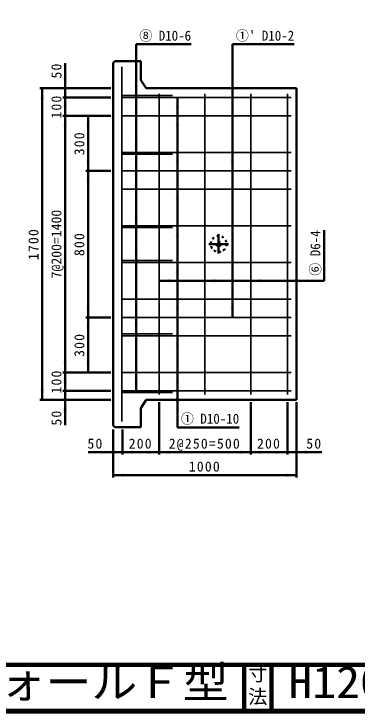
# Model space of a CAD drawing. Units: millimetres, scale not verified, with parts at other scales. Extents: x 100 to 4105, y 100 to 2870.
# Drawn here: x 2148 to 2896, y 100 to 1626 of the extents above; entities that cross this region are included whole.
import ezdxf
from ezdxf.enums import TextEntityAlignment as Align

# ---------------------------------------------------------------- set-up
doc = ezdxf.new("R2010")
doc.units = ezdxf.units.MM
doc.header["$LTSCALE"] = 5
doc.linetypes.add('USER2', pattern=[13.4, 10, -1.2, 1, -1.2])
doc.linetypes.add('USER3', pattern=[2.2, 1, -1.2])
doc.layers.add('V-nasSTD', color=7, linetype='Continuous', lineweight=50)
doc.styles.add('ＭＳ ゴシック', font='')
doc.styles.get('ＭＳ ゴシック').set_extended_font_data('MS Gothic')

msp = doc.modelspace()

# ---------------------------------------------------------------- hatches: boundary and pattern name
at = {"layer": 'V-nasSTD'}
for points in [[(2259.495, 1487.488), (2263.495, 1487.488), (2259.495, 1463.488), (2255.495, 1487.488)], [(2414.495, 1471.488), (2418.495, 1471.488), (2414.495, 1447.488), (2410.495, 1471.488)], [(2209.495, 1439.488), (2213.495, 1439.488), (2209.495, 1463.488), (2205.495, 1439.488)], [(2259.495, 1419.488), (2263.495, 1419.488), (2259.495, 1443.488), (2255.495, 1419.488)], [(2504.495, 1419.488), (2508.495, 1419.488), (2504.495, 1443.488), (2500.495, 1419.488)], [(2259.495, 1427.488), (2263.495, 1427.488), (2259.495, 1403.488), (2255.495, 1427.488)], [(2259.495, 1379.488), (2263.495, 1379.488), (2259.495, 1403.488), (2255.495, 1379.488)], [(2309.495, 1379.488), (2313.495, 1379.488), (2309.495, 1403.488), (2305.495, 1379.488)], [(2504.495, 1379.488), (2508.495, 1379.488), (2504.495, 1403.488), (2500.495, 1379.488)], [(2414.495, 1343.488), (2418.495, 1343.488), (2414.495, 1319.488), (2410.495, 1343.488)], [(2504.495, 1299.488), (2508.495, 1299.488), (2504.495, 1323.488), (2500.495, 1299.488)], [(2309.495, 1307.488), (2313.495, 1307.488), (2309.495, 1283.488), (2305.495, 1307.488)], [(2624.495, 1307.488), (2628.495, 1307.488), (2624.495, 1283.488), (2620.495, 1307.488)], [(2309.495, 1259.488), (2313.495, 1259.488), (2309.495, 1283.488), (2305.495, 1259.488)], [(2504.495, 1219.488), (2508.495, 1219.488), (2504.495, 1243.488), (2500.495, 1219.488)], [(2414.495, 1183.488), (2418.495, 1183.488), (2414.495, 1159.488), (2410.495, 1183.488)], [(2504.495, 1139.488), (2508.495, 1139.488), (2504.495, 1163.488), (2500.495, 1139.488)], [(2414.495, 1111.488), (2418.495, 1111.488), (2414.495, 1087.488), (2410.495, 1111.488)], [(2504.495, 1059.488), (2508.495, 1059.488), (2504.495, 1083.488), (2500.495, 1059.488)], [(2488.495, 1043.488), (2488.495, 1039.488), (2464.495, 1043.488), (2488.495, 1047.488)], [(2588.495, 1043.488), (2588.495, 1039.488), (2564.495, 1043.488), (2588.495, 1047.488)], [(2688.495, 1043.488), (2688.495, 1039.488), (2664.495, 1043.488), (2688.495, 1047.488)], [(2768.495, 1043.488), (2768.495, 1039.488), (2744.495, 1043.488), (2768.495, 1047.488)], [(2504.495, 979.488), (2508.495, 979.488), (2504.495, 1003.488), (2500.495, 979.488)], [(2309.495, 987.488), (2313.495, 987.488), (2309.495, 963.488), (2305.495, 987.488)], [(2624.495, 987.488), (2628.495, 987.488), (2624.495, 963.488), (2620.495, 987.488)], [(2309.495, 939.488), (2313.495, 939.488), (2309.495, 963.488), (2305.495, 939.488)], [(2414.495, 951.488), (2418.495, 951.488), (2414.495, 927.488), (2410.495, 951.488)], [(2504.495, 899.488), (2508.495, 899.488), (2504.495, 923.488), (2500.495, 899.488)], [(2259.495, 867.488), (2263.495, 867.488), (2259.495, 843.488), (2255.495, 867.488)], [(2309.495, 867.488), (2313.495, 867.488), (2309.495, 843.488), (2305.495, 867.488)], [(2259.495, 819.488), (2263.495, 819.488), (2259.495, 843.488), (2255.495, 819.488)], [(2504.495, 819.488), (2508.495, 819.488), (2504.495, 843.488), (2500.495, 819.488)], [(2259.495, 827.488), (2263.495, 827.488), (2259.495, 803.488), (2255.495, 827.488)], [(2414.495, 823.488), (2418.495, 823.488), (2414.495, 799.488), (2410.495, 823.488)], [(2209.495, 807.488), (2213.495, 807.488), (2209.495, 783.488), (2205.495, 807.488)], [(2504.495, 779.488), (2508.495, 779.488), (2504.495, 803.488), (2500.495, 779.488)], [(2259.495, 759.488), (2263.495, 759.488), (2259.495, 783.488), (2255.495, 759.488)], [(2340.495, 669.088), (2340.495, 665.088), (2364.495, 669.088), (2340.495, 673.088)], [(2408.495, 669.088), (2408.495, 665.088), (2384.495, 669.088), (2408.495, 673.088)], [(2440.495, 669.088), (2440.495, 665.088), (2464.495, 669.088), (2440.495, 673.088)], [(2488.495, 669.088), (2488.495, 665.088), (2464.495, 669.088), (2488.495, 673.088)], [(2640.495, 669.088), (2640.495, 665.088), (2664.495, 669.088), (2640.495, 673.088)], [(2688.495, 669.088), (2688.495, 665.088), (2664.495, 669.088), (2688.495, 673.088)], [(2720.495, 669.088), (2720.495, 665.088), (2744.495, 669.088), (2720.495, 673.088)], [(2788.495, 669.088), (2788.495, 665.088), (2764.495, 669.088), (2788.495, 673.088)], [(2388.495, 619.088), (2388.495, 615.088), (2364.495, 619.088), (2388.495, 623.088)], [(2740.495, 619.088), (2740.495, 615.088), (2764.495, 619.088), (2740.495, 623.088)]]:
    msp.add_hatch(color=256, dxfattribs=at).paths.add_polyline_path(points)

# ---------------------------------------------------------------- linework, layer by layer
for p, q in [((2414.495, 799.488), (2414.495, 1559.488)), ((2414.495, 1559.488), (2534.495, 1559.488)), ((2624.495, 963.488), (2624.495, 1559.488)), ((2624.495, 1559.488), (2759.495, 1559.488)), ((2259.495, 1463.488), (2259.495, 1518.488)), ((2368.095, 1522.888), (2364.495, 1519.288)), ((2364.495, 1519.288), (2364.495, 727.688)), ((2424.495, 1522.888), (2368.095, 1522.888)), ((2424.495, 1481.308), (2424.495, 1522.888)), ((2424.495, 1481.308), (2436.495, 1463.488)), ((2359.495, 1463.488), (2204.495, 1463.488)), ((2209.495, 1463.488), (2209.495, 783.488)), ((2259.495, 1443.488), (2259.495, 1463.488)), ((2764.495, 1463.488), (2436.495, 1463.488)), ((2764.495, 783.488), (2764.495, 1463.488)), ((2359.495, 1443.488), (2254.495, 1443.488)), ((2259.495, 1443.488), (2259.495, 1403.488)), ((2504.495, 1443.488), (2504.495, 723.488)), ((2359.495, 1403.488), (2254.495, 1403.488)), ((2259.495, 843.488), (2259.495, 1403.488)), ((2309.495, 1283.488), (2309.495, 1403.488)), ((2359.495, 1283.488), (2304.495, 1283.488)), ((2309.495, 963.488), (2309.495, 1283.488)), ((2824.495, 1043.488), (2824.495, 1153.488)), ((2464.495, 1043.488), (2824.495, 1043.488)), ((2359.495, 963.488), (2304.495, 963.488)), ((2309.495, 843.488), (2309.495, 963.488)), ((2359.495, 843.488), (2254.495, 843.488)), ((2259.495, 803.488), (2259.495, 843.488)), ((2359.495, 803.488), (2254.495, 803.488)), ((2259.495, 803.488), (2259.495, 783.488)), ((2359.495, 783.488), (2204.495, 783.488)), ((2259.495, 783.488), (2259.495, 728.488)), ((2436.495, 783.488), (2424.495, 765.668)), ((2764.495, 783.488), (2436.495, 783.488)), ((2464.495, 664.088), (2464.495, 778.488)), ((2664.495, 664.088), (2664.495, 778.488)), ((2744.495, 664.088), (2744.495, 778.488)), ((2764.495, 614.088), (2764.495, 778.488)), ((2424.495, 765.668), (2424.495, 724.088)), ((2364.495, 727.688), (2368.095, 724.088)), ((2364.495, 614.088), (2364.495, 719.088)), ((2368.095, 724.088), (2424.495, 724.088)), ((2384.495, 664.088), (2384.495, 719.088)), ((2504.495, 723.488), (2639.495, 723.488)), ((2364.495, 669.088), (2309.495, 669.088)), ((2384.495, 669.088), (2364.495, 669.088)), ((2384.495, 669.088), (2464.495, 669.088)), ((2464.495, 669.088), (2664.495, 669.088)), ((2664.495, 669.088), (2744.495, 669.088)), ((2744.495, 669.088), (2764.495, 669.088)), ((2764.495, 669.088), (2819.495, 669.088)), ((2764.495, 619.088), (2364.495, 619.088))]:
    msp.add_line(p, q, dxfattribs=at)
at = {"layer": 'V-nasSTD', "lineweight": 35}
for p, q in [((2383.295, 1510.488), (2383.295, 736.488)), ((2464.495, 795.488), (2464.495, 1451.488)), ((2564.495, 795.488), (2564.495, 1451.488)), ((2664.495, 795.488), (2664.495, 1451.488)), ((2744.495, 795.488), (2744.495, 1451.488)), ((2382.495, 1447.488), (2493.525, 1447.488)), ((2752.495, 1443.488), (2384.495, 1443.488)), ((2752.495, 1403.488), (2384.495, 1403.488)), ((2382.495, 1319.488), (2493.525, 1319.488)), ((2752.495, 1323.488), (2384.495, 1323.488)), ((2752.495, 1283.488), (2384.495, 1283.488)), ((2752.495, 1243.488), (2384.495, 1243.488)), ((2382.495, 1159.488), (2493.525, 1159.488)), ((2752.495, 1163.488), (2384.495, 1163.488)), ((2382.495, 1087.488), (2493.525, 1087.488)), ((2752.495, 1083.488), (2384.495, 1083.488)), ((2752.495, 1003.488), (2384.495, 1003.488)), ((2752.495, 963.488), (2384.495, 963.488)), ((2382.495, 927.488), (2493.525, 927.488)), ((2752.495, 923.488), (2384.495, 923.488)), ((2752.495, 843.488), (2384.495, 843.488)), ((2382.495, 799.488), (2493.525, 799.488)), ((2752.495, 803.488), (2384.495, 803.488))]:
    msp.add_line(p, q, dxfattribs=at)
at = {"layer": 'V-nasSTD', "linetype": 'USER2'}
for p, q in [((2594.495, 1145.288), (2594.495, 1102.888)), ((2573.295, 1123.488), (2615.695, 1123.488))]:
    msp.add_line(p, q, dxfattribs=at)
at = {"layer": 'V-nasSTD', "lineweight": 100}
for p, q in [((105, 205), (4100, 205)), ((2650, 205), (2650, 105)), ((2710, 205), (2710, 105)), ((105, 105), (4100, 105))]:
    msp.add_line(p, q, dxfattribs=at)
at = {"layer": 'V-nasSTD', "lineweight": 13}
msp.add_lwpolyline([(100, 100), (100, 2870), (4105, 2870), (4105, 100)], close=True, dxfattribs=at)
at = {"layer": 'V-nasSTD', "linetype": 'USER3'}
for radius in [17.2, 5]:
    msp.add_circle((2594.495, 1123.488), radius, dxfattribs=at)

# ---------------------------------------------------------------- texts
at = {"layer": 'V-nasSTD', "style": 'ＭＳ ゴシック', "width": 0.95}
for s, p in [('⑧ D10-6', (2477.86, 1589.296)), ("①' D10-2", (2695.781, 1589.296)), ('① D10-10', (2575.781, 753.296))]:
    msp.add_text(s, height=21.85, dxfattribs=at).set_placement(p, align=Align.TOP_CENTER)
at = {"layer": 'V-nasSTD', "style": 'ＭＳ ゴシック'}
msp.add_text('7@200=1400', height=21.99, rotation=90, dxfattribs=at).set_placement((2229.495, 1123.488), align=Align.TOP_CENTER)
at = {"layer": 'V-nasSTD', "style": 'ＭＳ ゴシック', "width": 0.95}
msp.add_text('⑥ D6-4', height=21.85, rotation=90, dxfattribs=at).set_placement((2794.687, 1103.932), align=Align.TOP_CENTER)
at = {"layer": 'V-nasSTD', "style": 'ＭＳ ゴシック'}
for s, width, p in [('1stタッチウォールＦ型', 1.05, (1569.25, 202.47)), ('H1200×B1000×L1997', 1.1, (2746.75, 202.508))]:
    msp.add_text(s, height=69.65, dxfattribs=dict(at, width=width)).set_placement(p, align=Align.TOP_LEFT)
for s, p in [('寸', (2658.982, 200.999)), ('法', (2658.976, 151.01))]:
    msp.add_text(s, height=30.79, dxfattribs=at).set_placement(p, align=Align.TOP_LEFT)
at = {"layer": 'V-nasSTD', "char_height": 21.99, "attachment_point": 2, "rotation": 90, "style": 'ＭＳ ゴシック'}
for s, insert in [('\\T1.17;50', (2229.495, 1502.238)), ('\\T1.17;100', (2229.495, 1423.488)), ('\\T1.17;300', (2279.495, 1343.488)), ('\\T1.17;1700', (2179.495, 1123.488)), ('\\T1.17;800', (2279.495, 1123.488)), ('\\T1.17;300', (2279.495, 903.488)), ('\\T1.17;100', (2229.495, 823.488)), ('\\T1.17;50', (2229.495, 744.738))]:
    msp.add_mtext(s, dxfattribs=dict(at, insert=insert))
at = {"layer": 'V-nasSTD', "char_height": 21.99, "attachment_point": 2, "style": 'ＭＳ ゴシック'}
for s, insert in [('\\T1.17;50', (2325.745, 699.088)), ('\\T1.17;200', (2424.495, 699.088)), ('\\T1.17;2@250=500', (2564.495, 699.088)), ('\\T1.17;200', (2704.495, 699.088)), ('\\T1.17;50', (2803.245, 699.088)), ('\\T1.17;1000', (2564.495, 649.088))]:
    msp.add_mtext(s, dxfattribs=dict(at, insert=insert))

doc.saveas('drawing.dxf')
